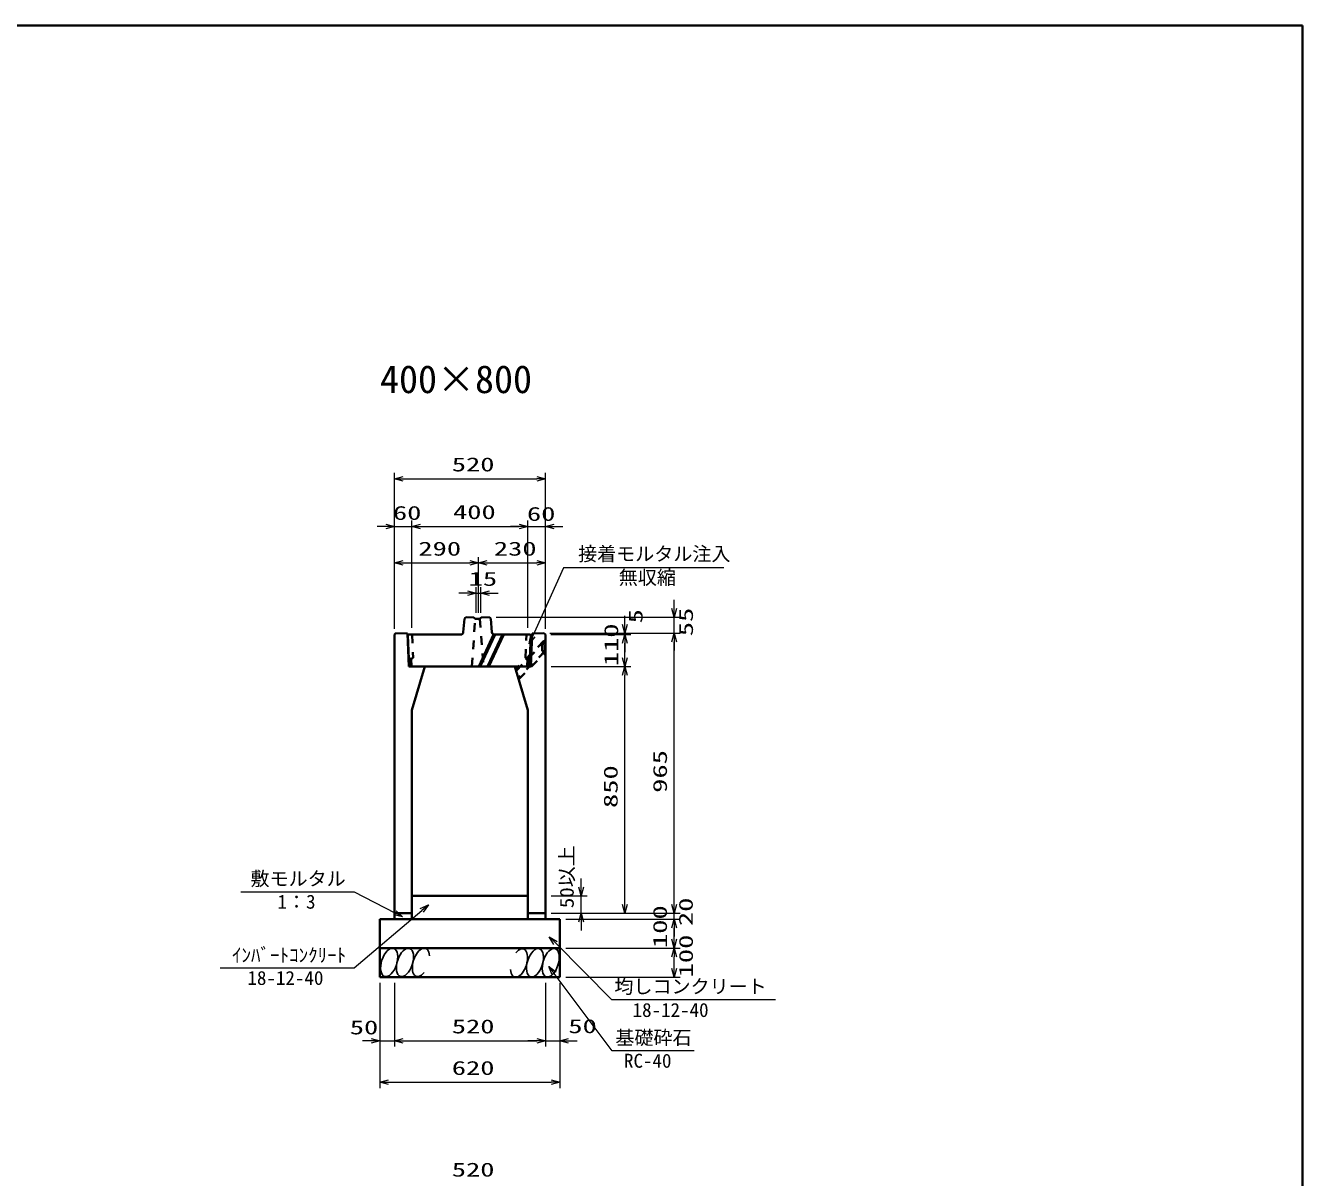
# Model space of a CAD drawing. Units: millimetres on the paper. Extents: x 15 to 1219, y 10 to 859.
# Drawn here: x 998.7 to 1218.7, y 660.1 to 858.6 of the extents above; entities that cross this region are included whole.
import ezdxf
from ezdxf.enums import TextEntityAlignment as Align

# ---------------------------------------------------------------- set-up
doc = ezdxf.new("R2010")
doc.units = ezdxf.units.MM
doc.linetypes.add('USER1', pattern=[3, 1.5, -1.5])
for name, color, linetype, lineweight in [('D-STR-DIM（寸法）', 7, 'Continuous', 13), ('D-STR-HTXT(均しCON-旗)', 7, 'Continuous', 13), ('D-STR-HTXT(基礎砕石-旗)', 7, 'Continuous', 13), ('D-STR-HTXT（旗上げ）', 7, 'Continuous', 13), ('D-STR-STRF(グリ)', 7, 'Continuous', 25), ('D-STR（構造物）', 1, 'Continuous', 35)]:
    doc.layers.add(name, color=color, linetype=linetype, lineweight=lineweight)
doc.layers.add('D-STR-TXT(文字)', color=7, linetype='Continuous')
doc.styles.add('ＭＳ ゴシック', font='')
doc.styles.get('ＭＳ ゴシック').set_extended_font_data('MS Gothic')

# ---------------------------------------------------------------- blocks, each defined once
blk = doc.blocks.new('_Open30')
at = {"color": 7, "linetype": 'Continuous', "lineweight": 13}
for p, q in [((-1, 0.2679), (0, 0)), ((0, 0), (-1, -0.2679)), ((0, 0), (-1, 0))]:
    blk.add_line(p, q, dxfattribs=at)

msp = doc.modelspace()

# ---------------------------------------------------------------- linework, layer by layer
at = {"layer": 'D-STR-DIM（寸法）'}
for p, q in [((1062.285, 773.304), (1062.285, 781.512)), ((1088.285, 773.304), (1088.285, 781.512)), ((1063.785, 780.512), (1086.785, 780.512)), ((1060.785, 772.304), (1059.285, 772.304)), ((1062.285, 754.651), (1062.285, 773.304)), ((1062.285, 772.304), (1065.285, 772.304)), ((1065.285, 754.841), (1065.285, 773.304)), ((1065.285, 754.841), (1065.285, 773.304)), ((1066.785, 772.304), (1068.285, 772.304)), ((1066.785, 772.304), (1083.785, 772.304)), ((1083.785, 772.304), (1082.285, 772.304)), ((1085.285, 754.841), (1085.285, 773.304)), ((1085.285, 754.841), (1085.285, 773.304)), ((1085.285, 772.304), (1088.285, 772.304)), ((1088.285, 754.648), (1088.285, 773.304)), ((1089.785, 772.304), (1091.285, 772.304)), ((1062.285, 754.651), (1062.285, 766.996)), ((1063.785, 765.996), (1075.279, 765.996)), ((1076.779, 757.381), (1076.779, 766.996)), ((1076.779, 757.381), (1076.779, 766.996)), ((1078.279, 765.996), (1086.785, 765.996)), ((1088.285, 754.651), (1088.285, 766.996)), ((1076.385, 757.381), (1076.385, 761.796)), ((1077.173, 757.381), (1077.173, 761.796)), ((1074.885, 760.796), (1073.385, 760.796)), ((1076.385, 760.796), (1077.173, 760.796)), ((1078.673, 760.796), (1080.173, 760.796)), ((1110.487, 758.163), (1110.487, 759.663)), ((1079.784, 756.663), (1111.487, 756.663)), ((1101.989, 755.396), (1101.989, 756.896)), ((1110.487, 753.896), (1110.487, 756.663)), ((1089.035, 753.896), (1111.487, 753.896)), ((1089.035, 753.896), (1102.989, 753.896)), ((1089.231, 753.653), (1102.989, 753.653)), ((1089.283, 753.653), (1102.989, 753.653)), ((1090.035, 753.896), (1111.487, 753.896)), ((1101.989, 753.653), (1101.989, 753.896)), ((1110.487, 707.148), (1110.487, 752.396)), ((1110.487, 752.396), (1110.487, 750.896)), ((1101.989, 749.648), (1101.989, 752.153)), ((1101.989, 752.153), (1101.989, 750.653)), ((1089.285, 748.148), (1102.989, 748.148)), ((1089.285, 748.148), (1102.989, 748.148)), ((1101.989, 707.148), (1101.989, 746.648)), ((1094.474, 710.148), (1094.474, 711.648)), ((1089.285, 708.648), (1095.474, 708.648)), ((1094.474, 705.648), (1094.474, 708.648)), ((1110.487, 707.148), (1110.487, 708.648)), ((1089.285, 705.648), (1111.487, 705.648)), ((1089.285, 705.648), (1102.989, 705.648)), ((1089.285, 705.648), (1111.487, 705.648)), ((1089.285, 705.648), (1095.474, 705.648)), ((1091.785, 704.648), (1111.487, 704.648)), ((1091.785, 704.648), (1111.487, 704.648)), ((1094.474, 704.148), (1094.474, 702.648)), ((1110.487, 704.648), (1110.487, 705.648)), ((1110.487, 701.148), (1110.487, 703.148)), ((1110.487, 703.148), (1110.487, 701.648)), ((1091.785, 699.648), (1111.487, 699.648)), ((1091.785, 699.648), (1111.487, 699.648)), ((1110.487, 696.148), (1110.487, 698.148)), ((1059.785, 693.648), (1059.785, 682.681)), ((1062.285, 693.648), (1062.285, 682.681)), ((1062.285, 693.648), (1062.285, 682.681)), ((1088.285, 693.648), (1088.285, 682.681)), ((1090.785, 693.648), (1090.785, 682.681)), ((1091.785, 694.648), (1111.487, 694.648)), ((1059.785, 692.648), (1059.785, 675.523)), ((1088.285, 692.648), (1088.285, 682.681)), ((1090.785, 692.648), (1090.785, 675.523)), ((1058.285, 683.681), (1056.785, 683.681)), ((1059.785, 683.681), (1062.285, 683.681)), ((1063.785, 683.681), (1086.785, 683.681)), ((1063.785, 683.681), (1065.285, 683.681)), ((1086.785, 683.681), (1085.285, 683.681)), ((1088.285, 683.681), (1090.785, 683.681)), ((1092.285, 683.681), (1093.785, 683.681)), ((1061.285, 676.523), (1089.285, 676.523))]:
    msp.add_line(p, q, dxfattribs=at)
at = {"layer": 'D-STR-HTXT(均しCON-旗)'}
for points in [[(1035.846, 709.351), (1055.326, 709.351), (1062.369, 705.697)], [(1032.292, 696.217), (1055.326, 696.217), (1066.983, 706.128)], [(1127.932, 690.7), (1099.725, 690.7), (1090.002, 700.517)]]:
    msp.add_lwpolyline(points, dxfattribs=at)
at = {"layer": 'D-STR-HTXT(基礎砕石-旗)'}
msp.add_lwpolyline([(1113.906, 681.951), (1099.803, 681.951), (1089.799, 695.277)], dxfattribs=at)
at = {"layer": 'D-STR-HTXT（旗上げ）'}
msp.add_lwpolyline([(1119.006, 765.139), (1091.385, 765.139), (1086.118, 753.423)], dxfattribs=at)
at = {"layer": 'D-STR-STRF(グリ)'}
for centre, major_axis in [((1061.379, 697.171), (0.79, 2.421)), ((1064.101, 697.171), (0.79, 2.421)), ((1086.489, 697.09), (-0.771, -2.427)), ((1089.21, 697.112), (-0.771, -2.427))]:
    msp.add_ellipse(centre, major_axis=major_axis, ratio=0.5139, dxfattribs=at)
for centre, major_axis in [((1066.841, 697.171), (0.79, 2.421)), ((1083.748, 697.069), (-0.771, -2.427))]:
    msp.add_ellipse(centre, major_axis=major_axis, ratio=0.5139, start_param=5.3575563, end_param=10.3750652, dxfattribs=at)
at = {"layer": 'D-STR（構造物）', "color": 2}
for p in [(15.125, 858.596), (1218.692, 15.923)]:
    msp.add_line(p, (1218.692, 858.596), dxfattribs=at)
at = {"layer": 'D-STR（構造物）'}
for p, q in [((1074.646, 756.642), (1075.984, 756.615)), ((1078.583, 756.642), (1077.234, 756.615)), ((1074.149, 754.06), (1074.341, 756.367)), ((1075.984, 756.615), (1076.215, 756.361)), ((1076.215, 756.361), (1077.003, 756.361)), ((1076.215, 756.361), (1077.003, 756.361)), ((1077.003, 756.361), (1077.234, 756.615)), ((1079.08, 754.06), (1078.888, 756.367)), ((1062.535, 753.896), (1062.285, 753.651)), ((1062.285, 753.651), (1062.285, 705.648)), ((1064.535, 753.856), (1062.535, 753.896)), ((1064.785, 748.148), (1064.535, 753.856)), ((1064.593, 753.498), (1064.736, 753.648)), ((1064.836, 748.148), (1064.593, 753.498)), ((1073.7, 753.648), (1064.736, 753.648)), ((1079.364, 753.648), (1076.8, 748.148)), ((1077.072, 748.148), (1079.637, 753.648)), ((1078.309, 748.148), (1080.874, 753.648)), ((1081.123, 753.648), (1078.559, 748.148)), ((1079.528, 753.648), (1085.636, 753.648)), ((1085.78, 753.498), (1085.535, 748.148)), ((1085.636, 753.648), (1085.78, 753.498)), ((1085.785, 748.148), (1086.035, 753.856)), ((1086.035, 753.856), (1088.035, 753.896)), ((1088.035, 753.896), (1088.285, 753.651)), ((1088.285, 753.648), (1088.285, 705.648)), ((1085.785, 748.148), (1064.785, 748.148)), ((1064.835, 748.148), (1085.735, 748.148)), ((1085.535, 748.148), (1064.836, 748.148)), ((1065.285, 740.648), (1067.535, 748.148)), ((1085.285, 740.648), (1083.035, 748.148)), ((1065.285, 740.648), (1065.285, 705.648)), ((1085.285, 740.648), (1085.285, 705.648)), ((1065.285, 708.648), (1085.285, 708.648)), ((1059.785, 704.648), (1090.785, 704.648)), ((1059.785, 704.648), (1059.785, 694.648)), ((1062.285, 705.648), (1065.285, 705.648)), ((1062.285, 705.648), (1062.285, 704.648)), ((1065.285, 705.648), (1065.285, 704.648)), ((1088.285, 705.648), (1085.285, 705.648)), ((1085.285, 705.648), (1085.285, 704.648)), ((1088.285, 705.648), (1088.285, 704.648)), ((1090.785, 704.648), (1090.785, 694.648)), ((1059.785, 699.648), (1090.785, 699.648)), ((1059.785, 694.648), (1090.785, 694.648))]:
    msp.add_line(p, q, dxfattribs=at)
at = {"layer": 'D-STR（構造物）', "linetype": 'USER1'}
for p, q in [((1075.593, 748.148), (1076.215, 756.361)), ((1077.003, 756.361), (1077.624, 748.148)), ((1065.344, 753.648), (1065.512, 749.637)), ((1088.035, 752.553), (1083.172, 747.69)), ((1083.252, 747.421), (1088.21, 752.379)), ((1084.859, 749.638), (1085.029, 753.649)), ((1088.21, 752.379), (1087.962, 752.626)), ((1088.21, 750.448), (1088.21, 752.379)), ((1088.21, 750.793), (1083.618, 746.202)), ((1083.692, 745.956), (1088.21, 750.473)), ((1087.71, 750.793), (1087.71, 751.879)), ((1088.21, 750.793), (1087.71, 750.793)), ((1087.962, 750.201), (1088.21, 750.448)), ((1065.17, 749.499), (1064.77, 749.61)), ((1065.512, 749.637), (1065.17, 749.499)), ((1065.231, 748.148), (1065.17, 749.499)), ((1085.201, 749.499), (1084.859, 749.638)), ((1085.14, 748.149), (1085.201, 749.499)), ((1085.601, 749.61), (1085.201, 749.499))]:
    msp.add_line(p, q, dxfattribs=at)
at = {"layer": 'D-STR（構造物）'}
for centre, radius, start, end in [((1074.64, 756.342), 0.3, 88.85387, 175.23651), ((1078.589, 756.342), 0.3, 4.76373, 91.1481), ((1073.7, 754.098), 0.45, 270, 355.23651), ((1079.528, 754.098), 0.45, 184.76373, 269.99995)]:
    msp.add_arc(centre, radius, start, end, dxfattribs=at)

# ---------------------------------------------------------------- block references
at = {"layer": 'D-STR-DIM（寸法）', "xscale": 1.5, "yscale": 1.5}
for p, rotation in [((1062.285, 780.512), 180), ((1065.285, 772.304), 180), ((1065.285, 772.304), 180), ((1088.285, 772.304), 180), ((1062.285, 765.996), 180), ((1076.779, 765.996), 180), ((1077.173, 760.796), 180), ((1110.487, 756.663), 270), ((1101.989, 753.896), 270), ((1101.989, 753.653), 90), ((1101.989, 753.653), 90), ((1110.487, 753.896), 90), ((1110.487, 753.896), 90), ((1101.989, 748.148), 270), ((1101.989, 748.148), 90), ((1094.474, 708.648), 270), ((1101.989, 705.648), 270), ((1110.487, 705.648), 270), ((1110.487, 705.648), 270), ((1094.474, 705.648), 90), ((1110.487, 704.648), 90), ((1110.487, 704.648), 90), ((1110.487, 699.648), 270), ((1110.487, 699.648), 90), ((1110.487, 694.648), 270), ((1062.285, 683.681), 180), ((1062.285, 683.681), 180), ((1090.785, 683.681), 180), ((1059.785, 676.523), 180)]:
    msp.add_blockref('_Open30', p, dxfattribs=dict(at, rotation=rotation))
for p in [(1088.285, 780.512), (1062.285, 772.304), (1085.285, 772.304), (1085.285, 772.304), (1076.779, 765.996), (1088.285, 765.996), (1076.385, 760.796), (1059.785, 683.681), (1088.285, 683.681), (1088.285, 683.681), (1090.785, 676.523)]:
    msp.add_blockref('_Open30', p, dxfattribs=at)
at = {"layer": 'D-STR-HTXT(均しCON-旗)', "xscale": 1.5, "yscale": 1.5}
for p, rotation in [((1063.701, 705.006), 332.57325), ((1068.126, 707.1), 40.37163), ((1088.946, 701.583), 134.72505)]:
    msp.add_blockref('_Open30', p, dxfattribs=dict(at, rotation=rotation))
at = {"layer": 'D-STR-HTXT(基礎砕石-旗)', "xscale": 1.5, "yscale": 1.5, "rotation": 126.89552}
msp.add_blockref('_Open30', (1088.898, 696.476), dxfattribs=at)
at = {"layer": 'D-STR-HTXT（旗上げ）', "xscale": 1.5, "yscale": 1.5, "rotation": 245.79582}
msp.add_blockref('_Open30', (1085.503, 752.054), dxfattribs=at)

# ---------------------------------------------------------------- texts
at = {"layer": 'D-STR-DIM（寸法）', "style": 'ＭＳ ゴシック', "width": 1.5}
for s, p in [('520', (1072.16, 781.05)), ('60', (1062.02, 772.697)), ('400', (1072.368, 772.841)), ('60', (1085.104, 772.527)), ('290', (1066.407, 766.534)), ('230', (1079.407, 766.534)), ('15', (1075.066, 761.333)), ('50', (1054.587, 684.048)), ('520', (1072.16, 684.218)), ('50', (1092.236, 684.256)), ('620', (1072.16, 677.061)), ('520', (1072.16, 659.541))]:
    msp.add_text(s, height=2.405, dxfattribs=at).set_placement(p, align=Align.BOTTOM_LEFT)
at = {"layer": 'D-STR-DIM（寸法）', "style": 'ＭＳ ゴシック'}
for s, width, p in [('5', 1.5, (1105.753, 755.582)), ('55', 1.5, (1114.427, 753.374)), ('110', 1.5, (1101.546, 748.205)), ('965', 1.5, (1109.95, 726.392)), ('850', 1.5, (1101.452, 723.773)), ('50以上', 1.1, (1093.892, 706.511)), ('100', 1.5, (1109.95, 699.648)), ('20', 1.5, (1114.402, 703.429)), ('100', 1.5, (1114.422, 694.593))]:
    msp.add_text(s, height=2.405, rotation=90, dxfattribs=dict(at, width=width)).set_placement(p, align=Align.BOTTOM_LEFT)
at = {"layer": 'D-STR-HTXT(均しCON-旗)', "style": 'ＭＳ ゴシック'}
for s, p in [('敷モルタル', (1037.495, 709.673)), ('1：3', (1042.142, 705.701)), ('ｲﾝﾊﾞｰﾄｺﾝｸﾘｰﾄ', (1034.295, 696.501)), ('18-12-40', (1036.963, 692.567)), ('均しコンクリート', (1100.172, 691.111)), ('18-12-40', (1103.306, 687.05))]:
    msp.add_text(s, height=2.405, dxfattribs=at).set_placement(p, align=Align.BOTTOM_LEFT)
at = {"layer": 'D-STR-HTXT(基礎砕石-旗)', "style": 'ＭＳ ゴシック'}
for s, p in [('基礎砕石', (1100.338, 682.285)), ('RC-40', (1101.826, 678.3))]:
    msp.add_text(s, height=2.405, dxfattribs=at).set_placement(p, align=Align.BOTTOM_LEFT)
at = {"layer": 'D-STR-HTXT（旗上げ）', "style": 'ＭＳ ゴシック'}
for s, p in [('接着モルタル注入', (1093.923, 765.643)), ('無収縮', (1100.926, 761.566))]:
    msp.add_text(s, height=2.405, dxfattribs=at).set_placement(p, align=Align.BOTTOM_LEFT)
at = {"layer": 'D-STR-TXT(文字)', "style": 'ＭＳ ゴシック'}
msp.add_text('400×800', height=4.811, dxfattribs=at).set_placement((1059.799, 793.816), align=Align.BOTTOM_LEFT)

doc.saveas('drawing.dxf')
